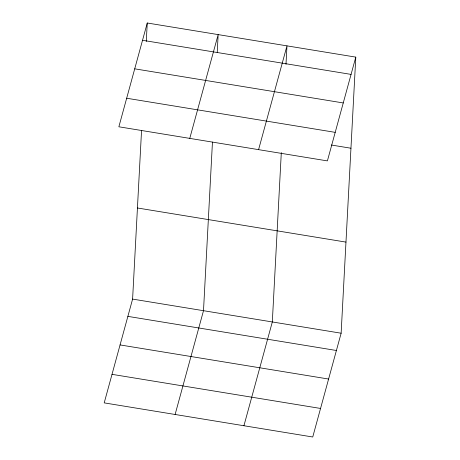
<?xml version="1.0" encoding="UTF-8"?>
<svg xmlns="http://www.w3.org/2000/svg" width="460" height="460" viewBox="0 0 460 460"><rect width="100%" height="100%" fill="white"/><g stroke="black" fill="none" stroke-linecap="round" stroke-linejoin="round"><path stroke-width="0.69" d="M355.793 57.12L327.399 160.902L118.864 126.787L147.257 23L355.793 57.12L341.136 333.212L312.742 437L104.207 402.879L132.601 299.098L141.553 130.468M146.274 41.509L147.257 23M212.457 142.071L203.504 310.695L175.111 414.483M217.218 52.394L218.161 34.598L189.767 138.385M281.307 152.617L272.32 321.954L243.927 425.741M285.993 64.365L286.977 45.862L258.583 149.644M142.531 40.285L351.066 74.399M134.722 68.828L343.258 102.948M126.678 98.239L335.208 132.359M331.292 145.015L350.957 148.229M137.436 207.983L345.972 242.104M132.601 299.098L341.136 333.212M127.874 316.376L336.404 350.497M120.066 344.925L328.595 379.04M112.016 374.336L320.551 408.451"/></g></svg>
